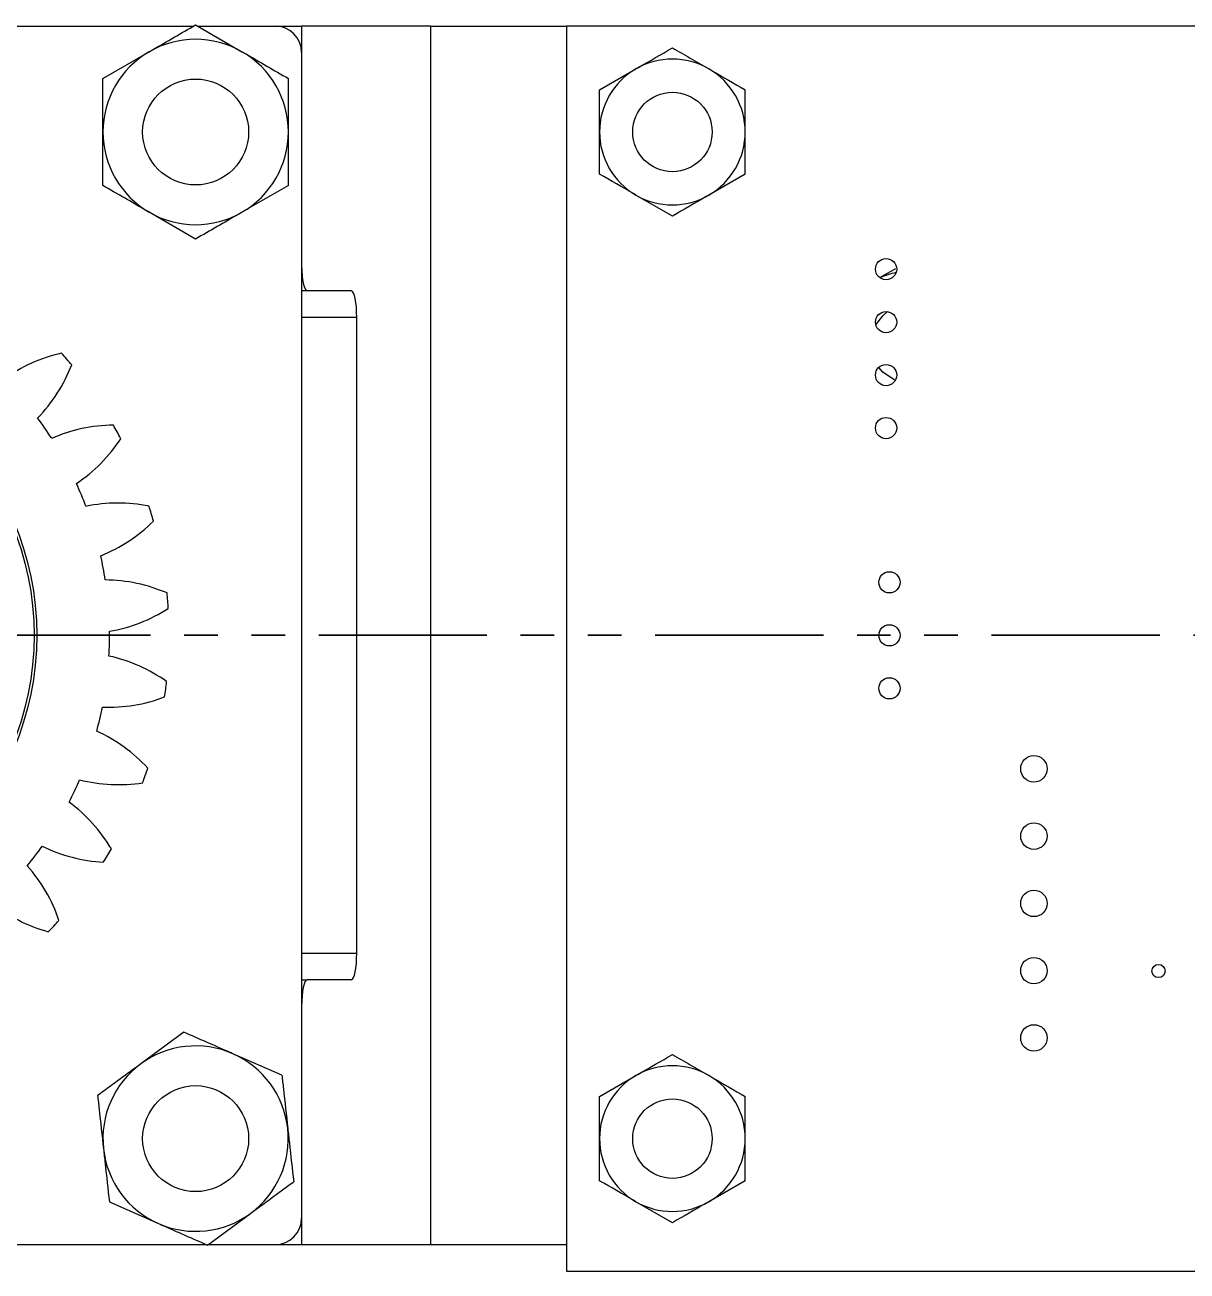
# Model space of a CAD drawing. Header units: millimetres. Extents: x 10 to 419, y 5 to 292.
# Drawn here: x 244.13 to 288.01, y 164.55 to 211.59 of the extents above; entities that cross this region are included whole.
import ezdxf

# ---------------------------------------------------------------- set-up
doc = ezdxf.new("R2010")
doc.units = ezdxf.units.MM
doc.linetypes.add('PHANTOM', pattern=[12.7, 6.35, -1.27, 1.27, -1.27, 1.27, -1.27])

msp = doc.modelspace()

# ---------------------------------------------------------------- linework, layer by layer
at = {"color": 7, "linetype": 'Continuous', "lineweight": 25}
for p, q in [((238.648, 211.551), (250.504, 211.551)), ((250.576, 211.593), (252.326, 210.582)), ((250.648, 211.551), (253.576, 211.551)), ((253.576, 211.551), (254.576, 211.551)), ((254.576, 211.551), (254.576, 210.551)), ((259.451, 211.551), (254.576, 211.551)), ((259.451, 165.551), (259.451, 211.551)), ((259.451, 211.551), (259.461, 211.551)), ((259.461, 165.551), (259.461, 211.551)), ((259.461, 211.551), (264.576, 211.551)), ((264.576, 211.551), (264.576, 208.551)), ((268.576, 211.551), (264.576, 211.551)), ((368.576, 211.551), (268.576, 211.551)), ((247.076, 209.572), (248.826, 210.582)), ((254.576, 210.551), (254.576, 166.551)), ((265.826, 209.139), (267.201, 209.933)), ((264.576, 208.551), (264.576, 168.551)), ((271.326, 205.963), (269.951, 205.17)), ((254.076, 205.53), (252.326, 204.52)), ((268.576, 204.376), (267.201, 205.17)), ((250.576, 203.51), (248.826, 204.52)), ((276.411, 202.054), (277.014, 202.402)), ((254.785, 201.551), (254.576, 201.551)), ((256.451, 201.551), (254.785, 201.551)), ((256.66, 176.551), (256.66, 200.551)), ((254.576, 175.551), (254.785, 175.551)), ((256.451, 175.551), (254.785, 175.551)), ((250.133, 173.568), (248.505, 172.372)), ((253.834, 171.943), (251.983, 172.756)), ((265.826, 171.139), (267.201, 171.933)), ((264.576, 168.551), (264.576, 164.551)), ((271.326, 167.963), (269.951, 167.17)), ((247.319, 167.159), (249.169, 166.346)), ((268.576, 166.376), (267.201, 167.17)), ((251.019, 165.534), (252.648, 166.73)), ((254.576, 166.551), (254.576, 165.551)), ((226.648, 165.551), (250.98, 165.551)), ((251.042, 165.551), (253.576, 165.551)), ((253.576, 165.551), (254.576, 165.551)), ((254.576, 165.551), (259.451, 165.551)), ((259.461, 165.551), (259.451, 165.551)), ((259.461, 165.551), (264.576, 165.551)), ((264.576, 164.551), (268.576, 164.551)), ((268.576, 164.551), (368.576, 164.551))]:
    msp.add_line(p, q, dxfattribs=at)
at = {"color": 8, "linetype": 'Continuous', "lineweight": 25}
for p, q in [((256.66, 200.551), (254.576, 200.551)), ((254.576, 176.551), (256.66, 176.551))]:
    msp.add_line(p, q, dxfattribs=at)
at = {"color": 7, "linetype": 'PHANTOM', "lineweight": 35}
msp.add_line((413.976, 188.551), (17.176, 188.551), dxfattribs=at)
at = {"color": 7, "linetype": 'Continuous', "lineweight": 25, "flags": 128}
for points in [[(276.258, 200.266), (276.516, 200.612), (276.701, 200.769)], [(276.988, 198.171), (276.516, 198.49), (276.367, 198.663)]]:
    msp.add_lwpolyline(points, dxfattribs=at)
at = {"color": 7, "linetype": 'Continuous', "lineweight": 25}
for centre, radius in [((250.576, 207.551), 2), ((268.576, 207.551), 1.5), ((276.643, 202.373), 0.4), ((276.643, 200.373), 0.4), ((233.576, 188.551), 11), ((233.576, 188.551), 10.9), ((276.643, 198.373), 0.4), ((276.643, 196.373), 0.4), ((276.77, 190.551), 0.4), ((276.77, 188.551), 0.4), ((276.77, 186.551), 0.4), ((282.226, 183.511), 0.5), ((282.226, 180.971), 0.5), ((282.226, 178.431), 0.5), ((282.226, 175.891), 0.5), ((286.93, 175.878), 0.25), ((282.226, 173.351), 0.5), ((250.576, 169.551), 2), ((268.576, 169.551), 1.5)]:
    msp.add_circle(centre, radius, dxfattribs=at)
for centre, radius, start, end in [((253.576, 210.551), 1, 0, 90), ((250.576, 207.551), 3.5, 60, 120), ((250.576, 207.551), 3.5, 120, 180), ((250.576, 207.551), 3.5, 0, 60), ((268.576, 207.551), 2.75, 60, 120), ((268.576, 207.551), 2.75, 120, 180), ((268.576, 207.551), 2.75, 0, 60), ((250.576, 207.551), 3.5, 180, 240), ((250.576, 207.551), 3.5, 300, 0), ((268.576, 207.551), 2.75, 180, 240), ((268.576, 207.551), 2.75, 300, 0), ((268.576, 207.551), 2.75, 240, 300), ((250.576, 207.551), 3.5, 240, 300), ((277.576, 199.551), 2.75, 101.6257, 114.9638), ((246.831, 193.347), 6, 102.6507, 125.5477), ((233.576, 188.551), 16, 39.6353, 41.7314), ((240.307, 200.935), 6, 315.8191, 338.7161), ((233.576, 188.551), 13.749, 32.7394, 36.6274), ((247.538, 190.486), 6, 90.6507, 113.5477), ((233.576, 188.551), 16, 27.6353, 29.7314), ((242.735, 199.265), 6, 303.8191, 326.7161), ((233.576, 188.551), 13.749, 20.7394, 24.6274), ((247.635, 187.541), 6, 78.6507, 101.5477), ((233.576, 188.551), 16, 15.6353, 17.7314), ((244.763, 197.127), 6, 291.8191, 314.7161), ((233.576, 188.551), 13.749, 8.7394, 12.6274), ((247.118, 184.64), 6, 66.6507, 89.5477), ((233.576, 188.551), 16, 3.6353, 5.7314), ((246.301, 194.614), 6, 279.8191, 302.7161), ((233.576, 188.551), 13.749, 356.7394, 0.6274), ((246.009, 181.91), 6, 54.6507, 77.5477), ((233.576, 188.551), 16, 351.6353, 353.7314), ((233.576, 188.551), 13.749, 344.7394, 348.6274), ((247.284, 191.836), 6, 267.8191, 290.7161), ((244.357, 179.47), 6, 42.6507, 65.5477), ((233.576, 188.551), 16, 339.6353, 341.7314), ((233.576, 188.551), 13.749, 332.7394, 336.6274), ((247.667, 188.914), 6, 255.8191, 278.7161), ((242.233, 177.427), 6, 30.6507, 53.5477), ((233.576, 188.551), 13.749, 320.7394, 324.6274), ((247.434, 185.976), 6, 243.8191, 266.7161), ((233.576, 188.551), 16, 327.6353, 329.7314), ((239.731, 175.871), 6, 18.6507, 41.5477), ((246.596, 183.151), 6, 231.8191, 254.7161), ((233.576, 188.551), 16, 315.6353, 317.7314), ((250.576, 169.551), 3.5, 66.2922, 126.2922), ((250.576, 169.551), 3.5, 6.2922, 66.2922), ((250.576, 169.551), 3.5, 126.2922, 186.2922), ((268.576, 169.551), 2.75, 60, 120), ((268.576, 169.551), 2.75, 120, 180), ((268.576, 169.551), 2.75, 0, 60), ((250.576, 169.551), 3.5, 306.2922, 6.2922), ((268.576, 169.551), 2.75, 180, 240), ((268.576, 169.551), 2.75, 300, 0), ((250.576, 169.551), 3.5, 186.2922, 246.2922), ((268.576, 169.551), 2.75, 240, 300), ((250.576, 169.551), 3.5, 246.2922, 306.2922), ((253.576, 166.551), 1, 270, 0)]:
    msp.add_arc(centre, radius, start, end, dxfattribs=at)
for centre, start_param, end_param in [((254.785, 202.551), 1.570796, 3.141593), ((256.451, 200.551), 4.712389, 6.283185), ((256.451, 176.551), 3.141593, 4.712389), ((254.785, 174.551), 0, 1.570796)]:
    msp.add_ellipse(centre, major_axis=(0, 1), ratio=0.208333, start_param=start_param, end_param=end_param, dxfattribs=at)
for points, knots in [([(248.826, 210.582), (248.868, 210.606), (249.459, 210.947), (250.038, 211.282), (250.576, 211.593)], [0, 0, 0, 0, 0.070174, 1, 1, 1, 1]), ([(252.326, 210.582), (252.368, 210.558), (252.959, 210.217), (253.538, 209.883), (254.076, 209.572)], [0, 0, 0, 0, 0.070174, 1, 1, 1, 1]), ([(267.201, 209.933), (267.234, 209.951), (267.698, 210.22), (268.153, 210.482), (268.576, 210.727)], [0, 0, 0, 0, 0.07015, 1, 1, 1, 1]), ([(268.576, 210.727), (268.8, 210.598), (269.25, 210.337), (269.716, 210.068), (269.951, 209.933)], [0, 0, 0, 0, 0.495458, 1, 1, 1, 1]), ([(269.951, 209.933), (269.984, 209.914), (270.448, 209.646), (270.903, 209.383), (271.326, 209.139)], [0, 0, 0, 0, 0.07015, 1, 1, 1, 1]), ([(247.076, 207.551), (247.076, 207.735), (247.076, 208.419), (247.076, 209.085), (247.076, 209.572)], [0, 0, 0, 0, 0.268634, 1, 1, 1, 1]), ([(254.076, 207.551), (254.076, 207.735), (254.076, 208.419), (254.076, 209.085), (254.076, 209.572)], [0, 0, 0, 0, 0.268634, 1, 1, 1, 1]), ([(265.826, 207.551), (265.826, 207.695), (265.826, 208.233), (265.826, 208.756), (265.826, 209.139)], [0, 0, 0, 0, 0.268634, 1, 1, 1, 1]), ([(271.326, 207.551), (271.326, 207.695), (271.326, 208.233), (271.326, 208.756), (271.326, 209.139)], [0, 0, 0, 0, 0.268634, 1, 1, 1, 1]), ([(247.076, 205.53), (247.076, 205.7), (247.076, 206.359), (247.076, 207.043), (247.076, 207.551)], [0, 0, 0, 0, 0.257551, 1, 1, 1, 1]), ([(254.076, 205.53), (254.076, 205.7), (254.076, 206.359), (254.076, 207.043), (254.076, 207.551)], [0, 0, 0, 0, 0.257551, 1, 1, 1, 1]), ([(265.826, 205.963), (265.826, 206.097), (265.826, 206.614), (265.826, 207.152), (265.826, 207.551)], [0, 0, 0, 0, 0.257551, 1, 1, 1, 1]), ([(271.326, 205.963), (271.326, 206.097), (271.326, 206.614), (271.326, 207.152), (271.326, 207.551)], [0, 0, 0, 0, 0.257551, 1, 1, 1, 1]), ([(267.201, 205.17), (267.169, 205.188), (266.704, 205.456), (266.249, 205.719), (265.826, 205.963)], [0, 0, 0, 0, 0.07015, 1, 1, 1, 1]), ([(248.826, 204.52), (248.785, 204.544), (248.194, 204.885), (247.615, 205.219), (247.076, 205.53)], [0, 0, 0, 0, 0.070174, 1, 1, 1, 1]), ([(269.951, 205.17), (269.919, 205.151), (269.454, 204.883), (268.999, 204.62), (268.576, 204.376)], [0, 0, 0, 0, 0.0701503, 1, 1, 1, 1]), ([(252.326, 204.52), (252.285, 204.496), (251.694, 204.155), (251.115, 203.821), (250.576, 203.51)], [0, 0, 0, 0, 0.070174, 1, 1, 1, 1]), ([(251.983, 172.756), (251.94, 172.775), (251.315, 173.049), (250.703, 173.318), (250.133, 173.568)], [0, 0, 0, 0, 0.070174, 1, 1, 1, 1]), ([(267.201, 171.933), (267.234, 171.951), (267.698, 172.22), (268.153, 172.482), (268.576, 172.727)], [0, 0, 0, 0, 0.07015, 1, 1, 1, 1]), ([(268.576, 172.727), (268.8, 172.598), (269.25, 172.337), (269.716, 172.068), (269.951, 171.933)], [0, 0, 0, 0, 0.495458, 1, 1, 1, 1]), ([(248.505, 172.372), (248.466, 172.344), (247.916, 171.94), (247.377, 171.544), (246.876, 171.176)], [0, 0, 0, 0, 0.070174, 1, 1, 1, 1]), ([(253.834, 171.943), (253.852, 171.775), (253.924, 171.12), (253.999, 170.44), (254.055, 169.935)], [0, 0, 0, 0, 0.257551, 1, 1, 1, 1]), ([(269.951, 171.933), (269.984, 171.914), (270.448, 171.646), (270.903, 171.383), (271.326, 171.139)], [0, 0, 0, 0, 0.07015, 1, 1, 1, 1]), ([(246.876, 171.176), (246.894, 171.007), (246.967, 170.353), (247.042, 169.673), (247.097, 169.167)], [0, 0, 0, 0, 0.257551, 1, 1, 1, 1]), ([(265.826, 169.551), (265.826, 169.695), (265.826, 170.233), (265.826, 170.756), (265.826, 171.139)], [0, 0, 0, 0, 0.268634, 1, 1, 1, 1]), ([(271.326, 169.551), (271.326, 169.695), (271.326, 170.233), (271.326, 170.756), (271.326, 171.139)], [0, 0, 0, 0, 0.268634, 1, 1, 1, 1]), ([(254.055, 169.935), (254.075, 169.752), (254.15, 169.072), (254.223, 168.41), (254.277, 167.926)], [0, 0, 0, 0, 0.268634, 1, 1, 1, 1]), ([(265.826, 167.963), (265.826, 168.097), (265.826, 168.614), (265.826, 169.152), (265.826, 169.551)], [0, 0, 0, 0, 0.257551, 1, 1, 1, 1]), ([(271.326, 167.963), (271.326, 168.097), (271.326, 168.614), (271.326, 169.152), (271.326, 169.551)], [0, 0, 0, 0, 0.257551, 1, 1, 1, 1]), ([(247.097, 169.167), (247.117, 168.985), (247.192, 168.305), (247.265, 167.643), (247.319, 167.159)], [0, 0, 0, 0, 0.268634, 1, 1, 1, 1]), ([(267.201, 167.17), (267.169, 167.188), (266.704, 167.456), (266.249, 167.719), (265.826, 167.963)], [0, 0, 0, 0, 0.07015, 1, 1, 1, 1]), ([(252.648, 166.73), (252.686, 166.758), (253.236, 167.162), (253.775, 167.558), (254.277, 167.926)], [0, 0, 0, 0, 0.070174, 1, 1, 1, 1]), ([(269.951, 167.17), (269.919, 167.151), (269.454, 166.883), (268.999, 166.62), (268.576, 166.376)], [0, 0, 0, 0, 0.0701503, 1, 1, 1, 1]), ([(249.169, 166.346), (249.213, 166.327), (249.838, 166.053), (250.45, 165.784), (251.019, 165.534)], [0, 0, 0, 0, 0.070174, 1, 1, 1, 1])]:
    msp.add_open_spline(points, degree=3, knots=knots, dxfattribs=at)

doc.saveas('drawing.dxf')
